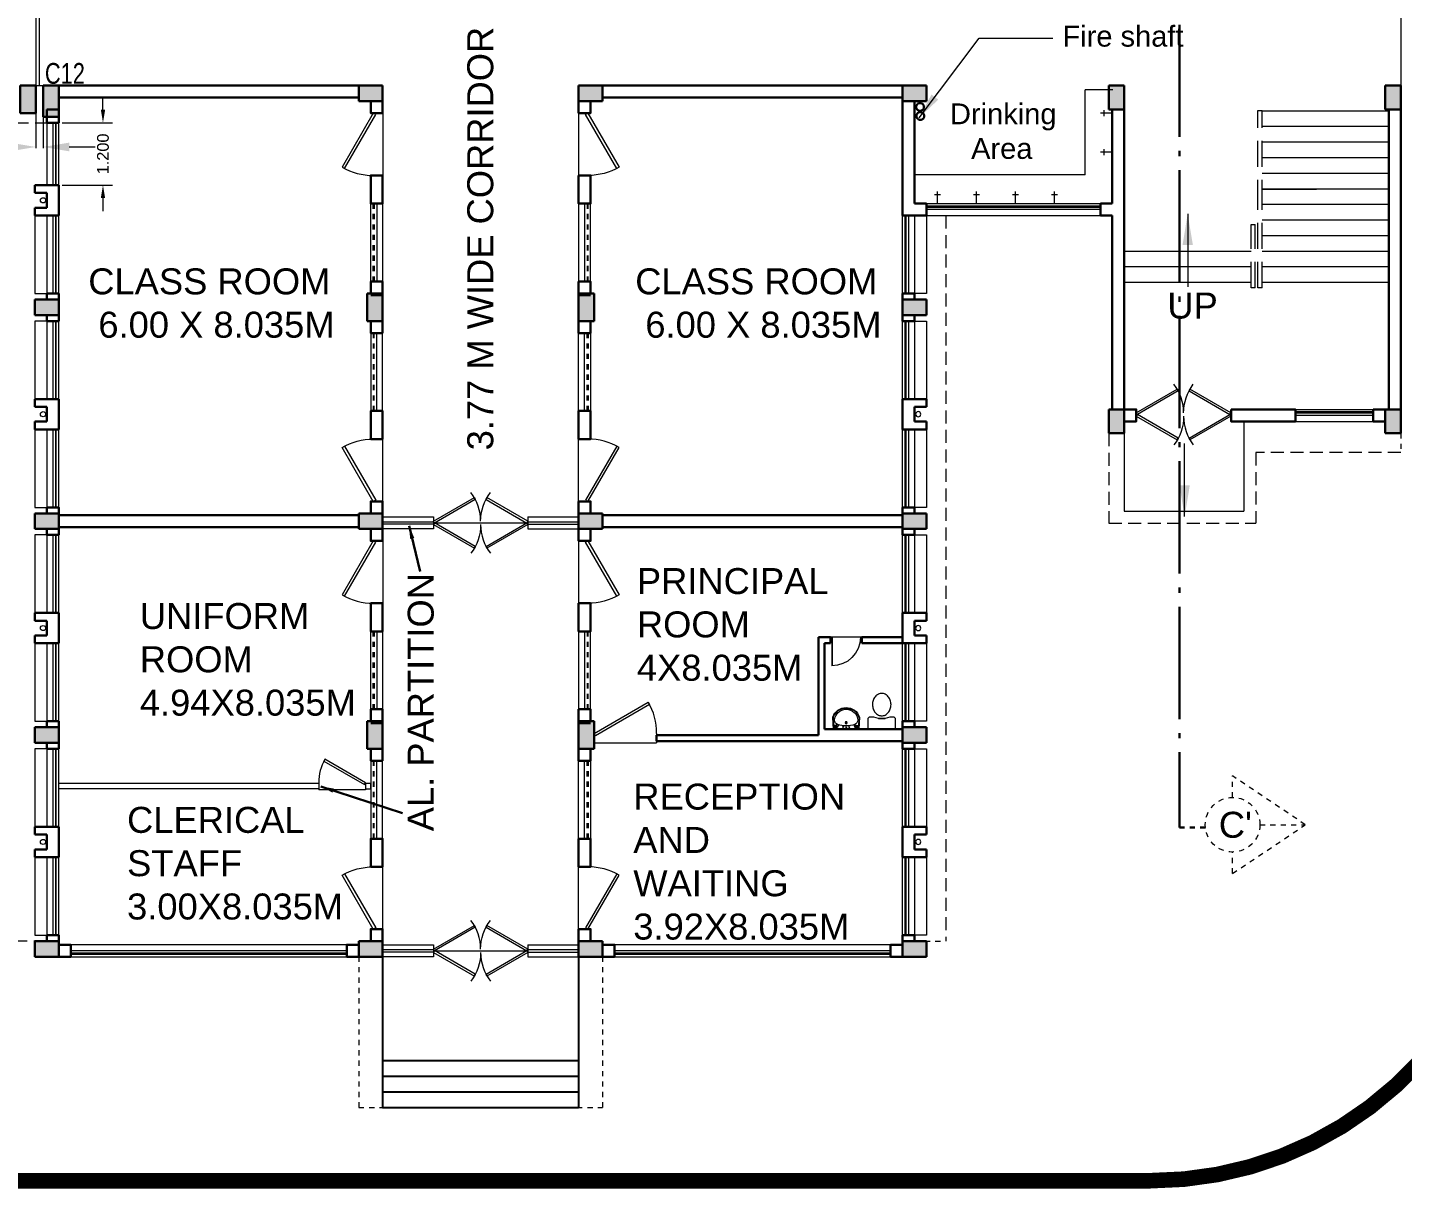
# Model space of a CAD drawing. Header units: millimetres. Extents: x 1898 to 3725, y 783 to 1532.
# Drawn here: x 2306.33 to 2332.78, y 1258.11 to 1280.44 of the extents above; entities that cross this region are included whole.
import ezdxf

# ---------------------------------------------------------------- set-up
doc = ezdxf.new("R2010")
doc.units = ezdxf.units.MM
for name, pattern in [('ACAD_ISO04W100', [30, 24, -3, 0, -3]), ('CENTER2', [1.125, 0.75, -0.125, 0.125, -0.125]), ('DASHED', [0.75, 0.5, -0.25]), ('DASHED2', [0.375, 0.25, -0.125]), ('HIDDEN', [0.375, 0.25, -0.125])]:
    doc.linetypes.add(name, pattern=pattern)
doc.layers.get('0').update_dxf_attribs({"lineweight": 20})
doc.layers.get('Defpoints').update_dxf_attribs({"lineweight": 15})
for name, color, linetype, lineweight in [('BL', 1, 'CENTER2', 30), ('CLL LEV.', 15, 'Continuous', 18), ('COL HATCH', 253, 'Continuous', 13), ('Column', 251, 'Continuous', 30), ('CUBICAL TOILET', 5, 'Continuous', 15), ('DIM', 6, 'Continuous', 18), ('Dimens', 251, 'Continuous', 18), ('Door', 54, 'Continuous', 18), ('elevation', 1, 'Continuous', 13), ('expension joint', 248, 'Continuous', 18), ('Fixture', 44, 'Continuous', 13), ('Furniture', 13, 'Continuous', 13), ('glass', 5, 'Continuous', 18), ('Hidden', 30, 'DASHED', 18), ('PROJ.', 30, 'DASHED2', 15), ('Railing', 23, 'Continuous', 13), ('Section', 72, 'DASHED2', 30), ('section line', 74, 'ACAD_ISO04W100', 30), ('STAIR', 4, 'Continuous', 25), ('STAIRS', 10, 'Continuous', 18), ('TEXT', 7, 'Continuous', 15), ('Ventilator', 4, 'DASHED', 18), ('Wall', 7, 'Continuous', 30), ('Window', 150, 'Continuous', 15), ('Window-Wall', 7, 'Continuous', 18)]:
    doc.layers.add(name, color=color, linetype=linetype, lineweight=lineweight)
doc.styles.add('DIM', font='arial.ttf', dxfattribs={"height": 0.5})
doc.styles.add('DIM SUMBI', font='arial.ttf')
doc.styles.add('L120', font='arial.ttf', dxfattribs={"height": 0.6})
doc.styles.get("Standard").update_dxf_attribs({"font": 'arial.ttf', "height": 0.2})
doc.styles.add('Tabrej', font='arial.ttf')
doc.styles.add('Tabrej.', font='arial.ttf', dxfattribs={"height": 2})
doc.dimstyles.new('Current Dim style', dxfattribs={"dimscale": 0.3, "dimtxt": 0.2, "dimasz": 2, "dimexe": 0.18, "dimexo": 1, "dimgap": 0.09, "dimtad": 0, "dimzin": 0, "dimdsep": 46, "dimtxsty": 'Standard', "dimcen": 0.09, "dimclrd": 256, "dimclre": 256, "dimclrt": 7, "dimadec": 0, "dimazin": 0, "dimtfac": 1, "dimtofl": 0, "dimtmove": 2, "dimatfit": 3, "dimfxl": 0, "dimtolj": 1, "dimtzin": 0, "dimlwd": -1, "dimlwe": -1, "dimarcsym": 0})
doc.dimstyles.new('DIM', dxfattribs={"dimtxt": 0.5, "dimasz": 0.5, "dimexe": 0.02, "dimexo": 0, "dimgap": 0.1, "dimtad": 0, "dimdec": 3, "dimzin": 0, "dimdsep": 46, "dimtxsty": 'DIM', "dimcen": 0, "dimclrd": 251, "dimclre": 256, "dimclrt": 7, "dimadec": 0, "dimazin": 0, "dimtfac": 1, "dimtdec": 3, "dimtofl": 0, "dimtmove": 0, "dimatfit": 3, "dimfxl": 0, "dimtolj": 1, "dimtzin": 0, "dimlwd": -1, "dimlwe": -1, "dimarcsym": 0})
doc.dimstyles.new('DIMEN', dxfattribs={"dimtxt": 0.3, "dimasz": 0.25, "dimexe": 0.18, "dimexo": 0.0625, "dimgap": 0.09, "dimtad": 0, "dimdec": 3, "dimzin": 0, "dimdsep": 46, "dimtxsty": 'Tabrej', "dimcen": 0, "dimclrd": 256, "dimclre": 256, "dimclrt": 7, "dimadec": 0, "dimazin": 0, "dimtfac": 1, "dimtdec": 3, "dimtofl": 0, "dimtmove": 0, "dimatfit": 1, "dimfxl": 0, "dimtolj": 1, "dimtzin": 0, "dimlwd": -1, "dimlwe": -1, "dimarcsym": 0})

# ---------------------------------------------------------------- blocks, each defined once
blk = doc.blocks.new('BDHVBFH')
at = {"layer": 'Section', "color": 7, "linetype": 'ByBlock', "lineweight": 20, "ltscale": 0.05}
for p, q in [((5432.399, -574.787), (5431.461, -576.186)), ((5432.399, -575.66), (5432.399, -574.787)), ((5433.338, -576.186), (5432.399, -574.787)), ((5431.873, -576.186), (5431.461, -576.186)), ((5433.338, -576.186), (5432.925, -576.186))]:
    blk.add_line(p, q, dxfattribs=at)
blk.add_circle((5432.399, -576.186), 0.526, dxfattribs=at)
blk = doc.blocks.new('A$C321216A2')
at = {"layer": 'Section', "ltscale": 0.05}
blk.add_line((1.36, -7.582), (1.86, -7.582), dxfattribs=at)
at = {"layer": 'section line', "ltscale": 0.09}
blk.add_line((1.36, 33.062), (1.36, -7.582), dxfattribs=at)
at = {"layer": 'Section', "rotation": 270}
blk.add_blockref('BDHVBFH', (578.569, 5424.868), dxfattribs=at)
at = {"layer": 'section line', "ltscale": 0.07, "insert": (2.118, -7.282), "char_height": 0.5, "attachment_point": 1}
blk.add_mtext_dynamic_manual_height_columns("C'", width=0.53707, gutter_width=12.5, heights=[0.266], dxfattribs=at)
blk = doc.blocks.new('WINDOW 1')
at = {"layer": 'CLL LEV.'}
for p, q in [((-0.23, 0), (-0.46, 0)), ((-0.46, 0), (-0.46, -1.5)), ((-0.46, -1.5), (-0.23, -1.5))]:
    blk.add_line(p, q, dxfattribs=at)
at = {"layer": 'Window'}
for p, q in [((-0.065, 0), (-0.065, -1.5)), ((-0.05, -1.5), (-0.05, 0))]:
    blk.add_line(p, q, dxfattribs=at)
at = {"layer": 'Window-Wall'}
for p, q in [((0, 0), (-0.23, 0)), ((-0.23, 0), (-0.23, -1.5)), ((-0.115, 0), (-0.115, -1.5)), ((0, -1.5), (0, 0)), ((-0.23, -1.5), (0, -1.5))]:
    blk.add_line(p, q, dxfattribs=at)
blk = doc.blocks.new('VENTILATOR')
at = {"layer": 'Ventilator', "ltscale": 0.02}
for p, q in [((-0.18, -1.5), (-0.18, 0)), ((-0.165, 0), (-0.165, -1.5))]:
    blk.add_line(p, q, dxfattribs=at)
at = {"layer": 'Window-Wall'}
for p, q in [((-0.23, 0), (0, 0)), ((-0.23, -1.5), (-0.23, 0)), ((-0.115, 0), (-0.115, -1.5)), ((0, 0), (0, -1.5)), ((-0.23, -1.5), (0, -1.5))]:
    blk.add_line(p, q, dxfattribs=at)
blk = doc.blocks.new('C3')
at = {"layer": 'COL HATCH'}
h = blk.add_hatch(color=256, dxfattribs=at)
h.dxf.hatch_style = 1
h.paths.add_polyline_path([(0.3, 0), (0, 0), (0, -0.53), (0.3, -0.53)])
at = {"layer": 'Column'}
for p, q in [((0, 0), (0, -0.53)), ((0.3, 0), (0, 0)), ((0.3, -0.53), (0.3, 0)), ((0, -0.53), (0.3, -0.53))]:
    blk.add_line(p, q, dxfattribs=at)
blk = doc.blocks.new('SHAFT')
at = {"layer": 'Fixture'}
blk.add_circle((0.327, -0.302), 0.05, dxfattribs=at)
at = {"layer": 'Wall'}
for p, q in [((0.035, 0), (0.62, 0)), ((0.035, 0), (0.035, -0.46)), ((0.185, -0.46), (0.185, -0.23)), ((0.185, -0.23), (0.47, -0.23)), ((0.47, -0.46), (0.47, -0.23)), ((0.62, 0), (0.62, -0.46)), ((0.035, -0.46), (0.185, -0.46)), ((0.62, -0.46), (0.47, -0.46))]:
    blk.add_line(p, q, dxfattribs=at)
blk = doc.blocks.new('*U18')
for p, q in [((0, 0), (0, 6)), ((40, 0), (40, 6))]:
    blk.add_line(p, q)
blk.add_lwpolyline([(0, 0), (34.64, -20), (35.52, -18.48), (0.88, 1.52)], close=True)
blk.add_arc((0, 0), 40, 330, 360)
blk = doc.blocks.new('Door')
at = {"layer": 'Door'}
blk.add_line((0, 0.18), (1.199, 0.18), dxfattribs=at)
at = {"layer": 'Door', "xscale": 0.0299845412869386, "yscale": 0.0299845412869386, "zscale": 0.0299845412869386}
blk.add_blockref('*U18', (0, 0), dxfattribs=at)
blk = doc.blocks.new('A$C65A3360F')
at = {"layer": 'Fixture', "linetype": 'CENTER2'}
for p, q in [((0, 0), (-0.23, 0)), ((0, 0), (-0.23, 0)), ((-0.166, 0.057), (-0.166, 0)), ((-0.166, 0.057), (-0.166, 0)), ((-0.166, 0), (-0.166, -0.057)), ((-0.166, 0), (-0.166, -0.057))]:
    blk.add_line(p, q, dxfattribs=at)
blk = doc.blocks.new('Door - Left Hung 36 in.')
blk.add_lwpolyline([(0.8, -1.3), (0, 0), (31.2, 18), (31.9, 16.7)], close=True)
blk.add_arc((0, 0), 36, 0, 37.3101)
blk = doc.blocks.new('CU')
at = {"layer": 'COL HATCH', "linetype": 'CENTER2'}
h = blk.add_hatch(color=256, dxfattribs=at)
h.dxf.hatch_style = 1
h.paths.add_polyline_path([(0, 0.035), (0, -0.265), (0.46, -0.265), (0.46, 0.035)])
at = {"layer": 'Column', "linetype": 'CENTER2'}
blk.add_lwpolyline([(0, 0.035), (0, -0.265), (0.46, -0.265), (0.46, 0.035), (0, 0.035)], dxfattribs=at)
blk = doc.blocks.new('*D638')
at = {"layer": 'Defpoints', "color": 0, "lineweight": 15, "transparency": 16777216}
for p in [(2306.491, 1278.92), (2306.634, 1278.727), (2306.634, 1278.146)]:
    blk.add_point(p, dxfattribs=at)
at = {"layer": 'DIM', "transparency": 16777216}
for p, q in [((2306.491, 1278.92), (2306.491, 1278.126)), ((2306.634, 1278.727), (2306.634, 1278.126))]:
    blk.add_line(p, q, dxfattribs=at)
at = {"layer": 'DIM', "color": 1, "transparency": 16777216}
for p, q in [((2305.991, 1278.146), (2305.491, 1278.146)), ((2307.134, 1278.146), (2307.634, 1278.146))]:
    blk.add_line(p, q, dxfattribs=at)
at = {"layer": 'DIM', "color": 1, "lineweight": 15, "transparency": 16777216}
for points in [[(2305.991, 1278.23), (2305.991, 1278.063), (2306.491, 1278.146)], [(2307.134, 1278.23), (2307.134, 1278.063), (2306.634, 1278.146)]]:
    blk.add_solid(points, dxfattribs=at)
at = {"layer": 'DIM', "color": 7, "transparency": 16777216, "insert": (2303.54, 1278.146), "char_height": 0.5, "attachment_point": 5, "style": 'DIM'}
blk.add_mtext('\\A1;0.143 [6"]M \\Pwide Exp.Jt.', dxfattribs=at)
blk = doc.blocks.new('*D639')
at = {"layer": 'Defpoints', "color": 0, "lineweight": 15, "transparency": 16777216}
for p in [(2306.934, 1278.612), (2307.784, 1278.612), (2306.934, 1277.412)]:
    blk.add_point(p, dxfattribs=at)
at = {"layer": 'DIM', "transparency": 16777216}
for p, q in [((2307.784, 1278.862), (2307.784, 1279.112)), ((2306.996, 1278.612), (2307.964, 1278.612)), ((2306.996, 1277.412), (2307.964, 1277.412)), ((2307.784, 1277.162), (2307.784, 1276.912))]:
    blk.add_line(p, q, dxfattribs=at)
at = {"layer": 'DIM', "lineweight": 15, "transparency": 16777216}
for points in [[(2307.743, 1278.862), (2307.826, 1278.862), (2307.784, 1278.612)], [(2307.743, 1277.162), (2307.826, 1277.162), (2307.784, 1277.412)]]:
    blk.add_solid(points, dxfattribs=at)
at = {"layer": 'DIM', "color": 7, "transparency": 16777216, "insert": (2307.784, 1278.012), "char_height": 0.3, "attachment_point": 5, "rotation": 90, "style": 'Tabrej'}
blk.add_mtext('\\A1;{\\H0.75x;1.200}', dxfattribs=at)
blk = doc.blocks.new('C2')
at = {"layer": 'COL HATCH'}
h = blk.add_hatch(color=256, dxfattribs=at)
h.dxf.hatch_style = 1
h.paths.add_polyline_path([(0.3, 0), (0, 0), (0, -0.6), (0.3, -0.6)])
at = {"layer": 'Column'}
for p, q in [((0, 0), (0, -0.6)), ((0.3, 0), (0, 0)), ((0.3, -0.6), (0.3, 0)), ((0, -0.6), (0.3, -0.6))]:
    blk.add_line(p, q, dxfattribs=at)
blk = doc.blocks.new('*U52')
for p, q in [((0, 0), (0, -6)), ((40, 0), (40, -6))]:
    blk.add_line(p, q)
blk.add_lwpolyline([(0, 0), (34.64, 20), (35.52, 18.48), (0.87, -1.52)], close=True)
blk.add_arc((0, 0), 40, 0, 30)
blk = doc.blocks.new('DOOR1')
at = {"layer": 'Door'}
blk.add_line((0, 0), (1.2, 0), dxfattribs=at)
at = {"layer": 'Door', "xscale": 0.0300000000000013, "yscale": 0.0300000000000013, "zscale": 0.0300000000000013}
blk.add_blockref('*U52', (0, 0.18), dxfattribs=at)
blk = doc.blocks.new('RH 1200')
for p, q in [((21, 0), (21, 43.3)), ((21.7, 0), (21.7, 43.3)), ((-21.7, 0), (21.7, 0)), ((21.7, 0), (21, 0))]:
    blk.add_line(p, q)
at = {"extrusion": (0, 0, -1)}
blk.add_ellipse((21.7, 0), major_axis=(-30.6, 30.6), ratio=1, start_param=5.497787, end_param=7.068583, dxfattribs=at)
blk = doc.blocks.new('GHH')
at = {"layer": 'Door', "ltscale": 20}
blk.add_line((3289.697, -299.103), (3289.697, -299.853), dxfattribs=at)
at = {"layer": 'Door', "ltscale": 20, "xscale": 0.015874999996413, "yscale": 0.015874999996413, "zscale": 0.015874999996413, "rotation": 270}
blk.add_blockref('RH 1200', (3289.697, -299.479), dxfattribs=at)
blk = doc.blocks.new('ENGLISH SHEET')
at = {"layer": 'Fixture'}
for p, q in [((4663.798, 251.204), (4663.773, 251.179)), ((4663.773, 251.179), (4663.773, 250.696)), ((4663.976, 251.204), (4663.798, 251.204)), ((4664.002, 251.179), (4663.976, 251.204)), ((4663.976, 251.001), (4664.002, 251.09)), ((4663.976, 250.874), (4663.976, 251.001)), ((4663.976, 251.001), (4663.976, 250.874)), ((4664.002, 251.09), (4664.002, 251.179)), ((4664.002, 250.785), (4663.976, 250.874)), ((4664.002, 250.696), (4664.002, 250.785)), ((4663.773, 250.696), (4663.798, 250.67)), ((4663.798, 250.67), (4663.976, 250.67)), ((4663.976, 250.67), (4664.002, 250.696))]:
    blk.add_line(p, q, dxfattribs=at)
blk.add_lwpolyline([(4664.459, 250.937, 0.117036), (4664.443, 251.003, 0.104338), (4664.396, 251.063, 0.09029), (4664.321, 251.105, 0.09898), (4664.243, 251.115, 0.08237), (4664.159, 251.101, 0.09029), (4664.09, 251.063, 0.104338), (4664.043, 251.003, 0.117036), (4664.027, 250.937, 0.117036), (4664.043, 250.871, 0.104338), (4664.09, 250.811, 0.09029), (4664.159, 250.773, 0.08237), (4664.243, 250.759, 0.08237), (4664.327, 250.773, 0.09029), (4664.396, 250.811, 0.104338), (4664.443, 250.871, 0.117036)], format="xyb", close=True, dxfattribs=at)
blk = doc.blocks.new('RSA BASIN 9')
for points in [[(-0.1, -16.2, 0.340881), (10, -9, 0.074195), (10.1, -8.9), (9.5, 0), (-9.5, 0), (-10, -8.8, 0.082611), (-10, -9.2, 0.330812), (-0.1, -16.2)], [(0, -15, 0.391482), (8.9, -6.7, 0.252869), (6.5, -3.5, 0.087242), (0, -2.5, 0.079484), (-6.5, -3.5, 0.2542), (-8.8, -6.7, 0.39026), (0, -15)], [(-8.6, -2, -0.907437), (-8.4, -1.8), (-7.5, -2.6, -0.907437), (-7.6, -2.7)], [(-8.2, -1.6, -0.907437), (-8.1, -1.5), (-7.1, -2.3, -0.907437), (-7.3, -2.4)], [(-7.8, -1.3, -0.907437), (-7.7, -1.2), (-6.8, -1.9, -0.907437), (-6.9, -2.1)], [(7.8, -1.3, 0.907437), (7.7, -1.2), (6.8, -1.9, 0.907437), (6.9, -2.1)], [(8.2, -1.6, 0.907437), (8.1, -1.5), (7.1, -2.3, 0.907437), (7.3, -2.4)], [(8.6, -2, 0.907437), (8.4, -1.8), (7.5, -2.6, 0.907437), (7.6, -2.7)]]:
    blk.add_lwpolyline(points, format="xyb", close=True)
for points in [[(-5.9, -3.3), (-6.2, -3, -0.183787), (-6.2, -2.7, 0.126662), (-6.2, -2.4), (-6.6, -1.4, 0.35453), (-7.1, -1), (-8.7, -1, 0.414214), (-9.1, -1.4), (-9.6, -9.1, 0.329849), (-0.1, -15.8, 0.338736), (9.6, -8.9, 0.075632), (9.7, -8.8), (9.1, -1.4, 0.414214), (8.7, -1), (7.1, -1, 0.35453), (6.6, -1.4), (6.2, -2.4, 0.126662), (6.2, -2.7, -0.183787), (6.2, -3), (5.9, -3.3)], [(-6.2, -3.4), (-6.2, -3.3, 0.220542), (-6.5, -3.1), (-8.7, -2.8, -0.361119), (-9.2, -2.3)], [(6.2, -3.4), (6.2, -3.3, -0.220542), (6.5, -3.1), (8.7, -2.8, 0.358803), (9.2, -2.3, 0.358803)]]:
    blk.add_lwpolyline(points, format="xyb")
for centre, radius in [((-2.3, -1.6), 0.399), ((0, -4.8), 0.771), ((0, -4.8), 0.602), ((0, -1.2), 0.399), ((2.3, -1.5), 0.399)]:
    blk.add_circle(centre, radius)
blk = doc.blocks.new('A$C17234073')
at = {"layer": 'Door'}
blk.add_line((0.975, -0.035), (2.795, -0.035), dxfattribs=at)
at = {"layer": 'Window', "linetype": 'ByBlock', "ltscale": 0.05}
for p, q in [((0, -0.01), (0.975, -0.01)), ((0.975, -0.06), (0, -0.06)), ((2.795, -0.01), (3.77, -0.01)), ((2.795, -0.06), (3.77, -0.06))]:
    blk.add_line(p, q, dxfattribs=at)
at = {"layer": 'Window-Wall', "linetype": 'ByBlock', "ltscale": 0.05}
for p, q in [((0, 0.08), (0.975, 0.08)), ((0.975, 0.08), (0.975, -0.15)), ((2.795, 0.08), (2.795, -0.15)), ((2.795, 0.08), (3.77, 0.08)), ((0.975, -0.15), (0, -0.15)), ((2.795, -0.15), (3.77, -0.15))]:
    blk.add_line(p, q, dxfattribs=at)
at = {"layer": 'Door', "extrusion": (0, 0, -1), "xscale": -0.0252777777711346, "yscale": 0.0252777777711346, "zscale": -0.0252777777711346}
blk.add_blockref('Door - Left Hung 36 in.', (-0.975, -0.003), dxfattribs=at)
at = {"layer": 'Door', "xscale": -0.0252777777711346, "yscale": 0.0252777777711346, "zscale": 0.0252777777711346}
blk.add_blockref('Door - Left Hung 36 in.', (2.795, -0.003), dxfattribs=at)
at = {"layer": 'Door', "xscale": -0.0252777777711346, "yscale": 0.0252777777711346, "zscale": 0.0252777777711346, "rotation": 180}
blk.add_blockref('Door - Left Hung 36 in.', (0.975, -0.067), dxfattribs=at)
at = {"layer": 'Door', "extrusion": (0, 0, -1), "xscale": -0.0252777777711346, "yscale": 0.0252777777711346, "zscale": -0.0252777777711346, "rotation": 180}
blk.add_blockref('Door - Left Hung 36 in.', (-2.795, -0.067), dxfattribs=at)

msp = doc.modelspace()

# ---------------------------------------------------------------- linework, layer by layer
at = {"layer": 'BL'}
for centre in [(2323.501, 1278.9167), (2323.5063, 1278.7427)]:
    msp.add_circle(centre, 0.075, dxfattribs=at)
at = {"layer": 'CUBICAL TOILET'}
for p, q in [((2311.9335, 1265.8968), (2306.9335, 1265.8968)), ((2311.9335, 1265.7968), (2306.9335, 1265.7968)), ((2311.9335, 1265.8968), (2311.9335, 1265.7968))]:
    msp.add_line(p, q, dxfattribs=at)
msp.add_lwpolyline([(2312.9335, 1265.8968), (2312.8335, 1265.8968), (2312.8335, 1265.7968), (2312.9335, 1265.7968)], close=True, dxfattribs=at)
at = {"layer": 'Dimens', "color": 1, "linetype": 'DASHED', "lineweight": 15, "ltscale": 10, "const_width": 0.3}
msp.add_lwpolyline([(2296.7178, 1311.0278), (2327.9311, 1311.0278, -0.4142136), (2334.9311, 1304.0278), (2334.9311, 1265.2566, -0.4142136), (2327.9311, 1258.2566), (2296.7178, 1258.2566, -0.4142136), (2289.7178, 1265.2566), (2289.7178, 1304.0278, -0.4142136)], format="xyb", close=True, dxfattribs=at)
at = {"layer": 'expension joint'}
for p, q in [((2306.491, 1282.6768), (2306.491, 1279.3268)), ((2306.5535, 1282.6768), (2306.5535, 1279.3268)), ((2332.7485, 1282.6768), (2332.7485, 1279.3268)), ((2306.491, 1279.3268), (2306.6335, 1279.3268))]:
    msp.add_line(p, q, dxfattribs=at)
at = {"layer": 'Fixture'}
for p, q in [((2327.2085, 1279.2444), (2326.6785, 1279.2444)), ((2326.6785, 1277.6094), (2326.6785, 1279.244)), ((2326.6785, 1277.6094), (2323.3935, 1277.6094))]:
    msp.add_line(p, q, dxfattribs=at)
at = {"layer": 'glass', "lineweight": 5}
for p, q in [((2323.6235, 1277.0168), (2326.9685, 1277.0168)), ((2326.9685, 1276.9818), (2323.6235, 1276.9818)), ((2330.7185, 1273.0569), (2332.2185, 1273.0569)), ((2332.2185, 1273.0219), (2330.7185, 1273.0219))]:
    msp.add_line(p, q, dxfattribs=at)
at = {"layer": 'Hidden', "ltscale": 0.02}
for p, q in [((2312.7035, 1262.5668), (2312.7035, 1259.667)), ((2317.3935, 1262.5668), (2317.3935, 1259.667)), ((2312.7035, 1259.667), (2317.3935, 1259.667))]:
    msp.add_line(p, q, dxfattribs=at)
at = {"layer": 'PROJ.'}
for p, q in [((2306.1035, 1278.6118), (2306.7035, 1278.6118)), ((2323.3935, 1276.8268), (2323.9935, 1276.8268)), ((2323.9935, 1276.8268), (2323.9935, 1262.8668)), ((2327.1285, 1272.6369), (2327.1285, 1270.9069)), ((2329.9605, 1272.2669), (2329.9605, 1270.9069)), ((2332.7485, 1272.2669), (2329.9605, 1272.2669)), ((2327.1285, 1270.9069), (2329.9605, 1270.9069)), ((2306.7035, 1262.8668), (2306.1035, 1262.8668))]:
    msp.add_line(p, q, dxfattribs=at)
at = {"layer": 'PROJ.', "ltscale": 0.02}
msp.add_line((2332.7485, 1272.6369), (2332.7485, 1272.2669), dxfattribs=at)
at = {"layer": 'PROJ.', "ltscale": 0.05}
msp.add_line((2323.3935, 1262.8668), (2323.9935, 1262.8668), dxfattribs=at)
at = {"layer": 'Railing', "linetype": 'DASHED'}
for p, q in [((2329.9985, 1277.0119), (2329.9985, 1278.8448)), ((2330.0785, 1277.0119), (2330.0785, 1278.8448)), ((2329.9985, 1275.4369), (2329.9985, 1277.0119)), ((2330.0785, 1275.4369), (2330.0785, 1277.0119)), ((2329.8685, 1275.4369), (2329.8685, 1276.6514)), ((2329.9485, 1275.4369), (2329.9485, 1276.6514)), ((2329.9485, 1275.4369), (2329.8685, 1275.4369)), ((2330.0785, 1275.4369), (2329.9985, 1275.4369))]:
    msp.add_line(p, q, dxfattribs=at)
at = {"layer": 'Railing', "linetype": 'HIDDEN', "ltscale": 0.01}
for p, q in [((2329.9985, 1278.8448), (2330.0785, 1278.8448)), ((2329.8685, 1276.6514), (2329.9485, 1276.6514))]:
    msp.add_line(p, q, dxfattribs=at)
at = {"layer": 'STAIR', "ltscale": 0.05}
for p, q in [((2313.1635, 1262.5668), (2313.1635, 1259.667)), ((2316.9335, 1262.5668), (2316.9335, 1259.667)), ((2313.1635, 1260.567), (2316.9335, 1260.567)), ((2313.1635, 1260.267), (2316.9335, 1260.267)), ((2313.1635, 1259.967), (2316.9335, 1259.967)), ((2313.1635, 1259.667), (2316.9335, 1259.667))]:
    msp.add_line(p, q, dxfattribs=at)
at = {"layer": 'STAIRS'}
for p, q in [((2332.5185, 1278.8369), (2330.0785, 1278.8369)), ((2332.5185, 1278.5369), (2330.0785, 1278.5369)), ((2332.5185, 1278.2369), (2330.0785, 1278.2369)), ((2332.5185, 1277.9369), (2330.0785, 1277.9369)), ((2332.5185, 1277.6369), (2330.0785, 1277.6369)), ((2332.5185, 1277.3369), (2330.0785, 1277.3369)), ((2330.0785, 1277.3369), (2331.1286, 1277.3369)), ((2332.5185, 1277.0369), (2330.0785, 1277.0369)), ((2332.5185, 1276.7369), (2330.0785, 1276.7369)), ((2332.5185, 1276.4369), (2330.0785, 1276.4369)), ((2329.8685, 1276.1369), (2327.4285, 1276.1369)), ((2332.5185, 1276.1369), (2330.0785, 1276.1369)), ((2329.8685, 1275.8369), (2327.4285, 1275.8369)), ((2332.5185, 1275.8369), (2330.0785, 1275.8369)), ((2329.8685, 1275.5369), (2327.4285, 1275.5369)), ((2332.5185, 1275.5369), (2330.0785, 1275.5369)), ((2327.4285, 1272.8669), (2327.4285, 1271.1369)), ((2329.7305, 1272.8669), (2329.7305, 1271.1369)), ((2327.4285, 1271.1369), (2329.7305, 1271.1369))]:
    msp.add_line(p, q, dxfattribs=at)
at = {"layer": 'Wall'}
for p, q in [((2312.7035, 1279.3268), (2306.9335, 1279.3268)), ((2317.3935, 1279.3268), (2323.1635, 1279.3268)), ((2312.7035, 1279.0968), (2306.9335, 1279.0968)), ((2317.3935, 1279.0968), (2323.1635, 1279.0968)), ((2323.3935, 1279.0268), (2323.1635, 1279.0268)), ((2323.1635, 1279.0268), (2323.1635, 1276.8268)), ((2327.1985, 1278.8668), (2327.1985, 1277.0568)), ((2327.4285, 1278.8668), (2327.4285, 1273.0969)), ((2332.5185, 1278.8668), (2332.5185, 1273.0969)), ((2332.7485, 1278.8668), (2332.7485, 1273.0969)), ((2323.6235, 1277.0568), (2323.3935, 1277.0568)), ((2323.6235, 1277.0568), (2323.6235, 1276.8268)), ((2326.9685, 1277.0568), (2327.1985, 1277.0568)), ((2326.9685, 1276.8268), (2326.9685, 1277.0568)), ((2323.6235, 1276.8268), (2323.1635, 1276.8268)), ((2326.9685, 1276.8268), (2327.1985, 1276.8268)), ((2327.1985, 1276.8268), (2327.1985, 1273.0969)), ((2313.1635, 1275.2918), (2312.9335, 1275.2918)), ((2316.9335, 1275.2918), (2317.1635, 1275.2918)), ((2306.9335, 1271.0618), (2312.7035, 1271.0618)), ((2306.9335, 1270.8318), (2312.7035, 1270.8318)), ((2323.1635, 1271.0618), (2317.3935, 1271.0618)), ((2323.1635, 1270.8318), (2317.3935, 1270.8318)), ((2313.1635, 1267.0618), (2312.9335, 1267.0618)), ((2316.9335, 1267.0618), (2317.1635, 1267.0618)), ((2321.6635, 1266.9468), (2323.1635, 1266.9468)), ((2318.4335, 1266.8318), (2321.5485, 1266.8318)), ((2318.4335, 1266.7168), (2318.4335, 1266.8318)), ((2318.4335, 1266.7168), (2323.1635, 1266.7168))]:
    msp.add_line(p, q, dxfattribs=at)
at = {"layer": 'Wall', "color": 7}
for p, q in [((2321.5485, 1266.8318), (2321.5485, 1268.7118)), ((2321.7785, 1268.7118), (2321.5485, 1268.7118)), ((2321.7785, 1268.5968), (2321.7785, 1268.7118)), ((2323.1635, 1268.7118), (2322.3785, 1268.7118)), ((2322.3785, 1268.5968), (2322.3785, 1268.7118)), ((2321.6635, 1266.9468), (2321.6635, 1268.5968)), ((2321.7785, 1268.5968), (2321.6635, 1268.5968)), ((2323.1635, 1268.5968), (2322.3785, 1268.5968))]:
    msp.add_line(p, q, dxfattribs=at)
at = {"layer": 'Wall'}
for points in [[(2313.1635, 1279.0268), (2312.9335, 1279.0268), (2312.9335, 1278.7968), (2313.1635, 1278.7968), (2313.1635, 1279.0268)], [(2316.9335, 1279.0268), (2317.1635, 1279.0268), (2317.1635, 1278.7968), (2316.9335, 1278.7968), (2316.9335, 1279.0268)], [(2323.3935, 1277.0568), (2323.3935, 1279.0268)], [(2306.7035, 1278.8668), (2306.9335, 1278.8668), (2306.9335, 1278.6118), (2306.7035, 1278.6118), (2306.7035, 1278.8668)], [(2306.7035, 1275.3268), (2306.9335, 1275.3268), (2306.9335, 1275.2118), (2306.7035, 1275.2118), (2306.7035, 1275.3268)], [(2313.1635, 1275.5568), (2312.9335, 1275.5568), (2312.9335, 1275.3268), (2313.1635, 1275.3268), (2313.1635, 1275.5568)], [(2316.9335, 1275.5568), (2317.1635, 1275.5568), (2317.1635, 1275.3268), (2316.9335, 1275.3268), (2316.9335, 1275.5568)], [(2323.3935, 1275.3268), (2323.1635, 1275.3268), (2323.1635, 1275.2118), (2323.3935, 1275.2118), (2323.3935, 1275.3268)], [(2306.7035, 1274.9118), (2306.9335, 1274.9118), (2306.9335, 1274.7968), (2306.7035, 1274.7968), (2306.7035, 1274.9118)], [(2313.1635, 1274.5668), (2312.9335, 1274.5668), (2312.9335, 1274.7968), (2313.1635, 1274.7968), (2313.1635, 1274.5668)], [(2316.9335, 1274.5668), (2317.1635, 1274.5668), (2317.1635, 1274.7968), (2316.9335, 1274.7968), (2316.9335, 1274.5668)], [(2323.3935, 1274.9118), (2323.1635, 1274.9118), (2323.1635, 1274.7968), (2323.3935, 1274.7968), (2323.3935, 1274.9118)], [(2327.4285, 1273.0969), (2327.6585, 1273.0969), (2327.6585, 1272.8669), (2327.4285, 1272.8669), (2327.4285, 1273.0969)], [(2332.2185, 1273.0969), (2332.4485, 1273.0969), (2332.4485, 1272.8669), (2332.2185, 1272.8669), (2332.2185, 1273.0969)], [(2306.7035, 1271.2118), (2306.9335, 1271.2118), (2306.9335, 1271.0968), (2306.7035, 1271.0968), (2306.7035, 1271.2118)], [(2306.7035, 1271.2118), (2306.9335, 1271.2118), (2306.9335, 1271.0968), (2306.7035, 1271.0968), (2306.7035, 1271.2118)], [(2313.1635, 1271.0968), (2312.9335, 1271.0968), (2312.9335, 1271.3268), (2313.1635, 1271.3268), (2313.1635, 1271.0968)], [(2316.9335, 1271.0968), (2317.1635, 1271.0968), (2317.1635, 1271.3268), (2316.9335, 1271.3268), (2316.9335, 1271.0968)], [(2323.3935, 1271.2118), (2323.1635, 1271.2118), (2323.1635, 1271.0968), (2323.3935, 1271.0968), (2323.3935, 1271.2118)], [(2323.3935, 1271.2118), (2323.1635, 1271.2118), (2323.1635, 1271.0968), (2323.3935, 1271.0968), (2323.3935, 1271.2118)], [(2306.7035, 1270.7968), (2306.9335, 1270.7968), (2306.9335, 1270.6818), (2306.7035, 1270.6818), (2306.7035, 1270.7968)], [(2313.1635, 1270.7968), (2312.9335, 1270.7968), (2312.9335, 1270.5668), (2313.1635, 1270.5668), (2313.1635, 1270.7968)], [(2316.9335, 1270.7968), (2317.1635, 1270.7968), (2317.1635, 1270.5668), (2316.9335, 1270.5668), (2316.9335, 1270.7968)], [(2323.3935, 1270.7968), (2323.1635, 1270.7968), (2323.1635, 1270.6818), (2323.3935, 1270.6818), (2323.3935, 1270.7968)], [(2313.1635, 1267.3268), (2312.9335, 1267.3268), (2312.9335, 1267.0968), (2313.1635, 1267.0968), (2313.1635, 1267.3268)], [(2316.9335, 1267.3268), (2317.1635, 1267.3268), (2317.1635, 1267.0968), (2316.9335, 1267.0968), (2316.9335, 1267.3268)], [(2306.7035, 1267.0968), (2306.9335, 1267.0968), (2306.9335, 1266.9818), (2306.7035, 1266.9818), (2306.7035, 1267.0968)], [(2323.3935, 1267.0968), (2323.1635, 1267.0968), (2323.1635, 1266.9818), (2323.3935, 1266.9818), (2323.3935, 1267.0968)], [(2306.7035, 1266.6818), (2306.9335, 1266.6818), (2306.9335, 1266.5668), (2306.7035, 1266.5668), (2306.7035, 1266.6818)], [(2323.3935, 1266.6818), (2323.1635, 1266.6818), (2323.1635, 1266.5668), (2323.3935, 1266.5668), (2323.3935, 1266.6818)], [(2313.1635, 1266.3368), (2312.9335, 1266.3368), (2312.9335, 1266.5668), (2313.1635, 1266.5668), (2313.1635, 1266.3368)], [(2316.9335, 1266.3368), (2317.1635, 1266.3368), (2317.1635, 1266.5668), (2316.9335, 1266.5668), (2316.9335, 1266.3368)], [(2306.7035, 1262.9818), (2306.9335, 1262.9818), (2306.9335, 1262.8668), (2306.7035, 1262.8668), (2306.7035, 1262.9818)], [(2306.7035, 1262.9818), (2306.9335, 1262.9818), (2306.9335, 1262.8668), (2306.7035, 1262.8668), (2306.7035, 1262.9818)], [(2313.1635, 1262.8668), (2312.9335, 1262.8668), (2312.9335, 1263.0968), (2313.1635, 1263.0968), (2313.1635, 1262.8668)], [(2316.9335, 1262.8668), (2317.1635, 1262.8668), (2317.1635, 1263.0968), (2316.9335, 1263.0968), (2316.9335, 1262.8668)], [(2323.3935, 1262.9818), (2323.1635, 1262.9818), (2323.1635, 1262.8668), (2323.3935, 1262.8668), (2323.3935, 1262.9818)], [(2323.3935, 1262.9818), (2323.1635, 1262.9818), (2323.1635, 1262.8668), (2323.3935, 1262.8668), (2323.3935, 1262.9818)], [(2306.9335, 1262.5668), (2307.1635, 1262.5668), (2307.1635, 1262.7968), (2306.9335, 1262.7968), (2306.9335, 1262.5668)], [(2312.4735, 1262.5668), (2312.7035, 1262.5668), (2312.7035, 1262.7968), (2312.4735, 1262.7968), (2312.4735, 1262.5668)], [(2317.3935, 1262.5668), (2317.6235, 1262.5668), (2317.6235, 1262.7968), (2317.3935, 1262.7968), (2317.3935, 1262.5668)], [(2322.9335, 1262.5668), (2323.1635, 1262.5668), (2323.1635, 1262.7968), (2322.9335, 1262.7968), (2322.9335, 1262.5668)]]:
    msp.add_lwpolyline(points, dxfattribs=at)
for points in [[(2313.1637, 1277.5975), (2312.9335, 1277.5975), (2312.9335, 1277.0568), (2313.1637, 1277.0568)], [(2316.9333, 1277.5975), (2317.1635, 1277.5975), (2317.1635, 1277.0568), (2316.9333, 1277.0568)], [(2313.1637, 1272.5262), (2312.9335, 1272.5262), (2312.9335, 1273.0668), (2313.1637, 1273.0668)], [(2316.9333, 1272.5262), (2317.1635, 1272.5262), (2317.1635, 1273.0668), (2316.9333, 1273.0668)], [(2329.4829, 1273.0969), (2330.7185, 1273.0969), (2330.7185, 1272.8669), (2329.4829, 1272.8669)], [(2313.1637, 1269.3675), (2312.9335, 1269.3675), (2312.9335, 1268.8268), (2313.1637, 1268.8268)], [(2316.9333, 1269.3675), (2317.1635, 1269.3675), (2317.1635, 1268.8268), (2316.9333, 1268.8268)], [(2313.1637, 1264.2962), (2312.9335, 1264.2962), (2312.9335, 1264.8368), (2313.1637, 1264.8368)], [(2316.9333, 1264.2962), (2317.1635, 1264.2962), (2317.1635, 1264.8368), (2316.9333, 1264.8368)]]:
    msp.add_lwpolyline(points, close=True, dxfattribs=at)
at = {"layer": 'Window'}
for p, q in [((2306.8685, 1278.6118), (2306.8685, 1277.4118)), ((2306.8835, 1277.4118), (2306.8835, 1278.6118)), ((2312.4735, 1262.6318), (2307.1635, 1262.6318)), ((2307.1635, 1262.6168), (2312.4735, 1262.6168)), ((2322.9335, 1262.6318), (2317.6235, 1262.6318)), ((2317.6235, 1262.6168), (2322.9335, 1262.6168))]:
    msp.add_line(p, q, dxfattribs=at)
at = {"layer": 'Window-Wall'}
for p, q in [((2306.9335, 1278.6118), (2306.7035, 1278.6118)), ((2306.7035, 1278.6118), (2306.7035, 1277.4118)), ((2306.8185, 1278.6118), (2306.8185, 1277.4118)), ((2306.9335, 1277.4118), (2306.9335, 1278.6118)), ((2306.7035, 1277.2618), (2306.7035, 1277.2518)), ((2312.4735, 1262.7968), (2307.1635, 1262.7968)), ((2307.1635, 1262.7968), (2307.1635, 1262.5668)), ((2312.4735, 1262.6818), (2307.1635, 1262.6818)), ((2322.9335, 1262.7968), (2317.6235, 1262.7968)), ((2317.6235, 1262.7968), (2317.6235, 1262.5668)), ((2322.9335, 1262.6818), (2317.6235, 1262.6818)), ((2307.1635, 1262.5668), (2312.4735, 1262.5668)), ((2317.6235, 1262.5668), (2322.9335, 1262.5668))]:
    msp.add_line(p, q, dxfattribs=at)
at = {"layer": 'Window-Wall', "lineweight": 15}
for p, q in [((2323.6235, 1277.0568), (2326.9685, 1277.0568)), ((2326.9685, 1276.9418), (2323.6235, 1276.9418)), ((2323.6235, 1276.8268), (2326.9685, 1276.8268)), ((2330.7185, 1273.0969), (2332.2185, 1273.0969)), ((2330.7185, 1273.0969), (2330.7185, 1272.8669)), ((2332.2185, 1272.9819), (2330.7185, 1272.9819)), ((2330.7185, 1272.8669), (2332.2185, 1272.8669))]:
    msp.add_line(p, q, dxfattribs=at)

# ---------------------------------------------------------------- block references
at = {"lineweight": 15}
msp.add_blockref('A$C321216A2', (2327.1285, 1272.6369), dxfattribs=at)
at = {"layer": 'Column', "color": 5}
for p in [(2306.191, 1279.3268), (2312.8635, 1275.3268), (2312.8635, 1267.0968)]:
    msp.add_blockref('C3', p, dxfattribs=at)
at = {"layer": 'Column', "color": 5, "rotation": 180}
msp.add_blockref('C2', (2306.9335, 1278.7268), dxfattribs=at)
at = {"layer": 'Column', "linetype": 'CENTER2', "xscale": -1}
for p in [(2313.1635, 1279.2918), (2306.9335, 1275.1768), (2306.9335, 1271.0618), (2313.1635, 1271.0618), (2306.9335, 1266.9468), (2306.9335, 1262.8318), (2313.1635, 1262.8318)]:
    msp.add_blockref('CU', p, dxfattribs=at)
at = {"layer": 'Column', "linetype": 'CENTER2'}
for p in [(2316.9335, 1279.2918), (2323.1635, 1279.2918), (2323.1635, 1275.1768), (2316.9335, 1271.0618), (2323.1635, 1271.0618), (2323.1635, 1266.9468), (2316.9335, 1262.8318), (2323.1635, 1262.8318)]:
    msp.add_blockref('CU', p, dxfattribs=at)
at = {"layer": 'Column', "linetype": 'CENTER2', "rotation": 270}
for p in [(2327.3935, 1279.3268), (2332.7135, 1279.3268), (2327.3935, 1273.0969), (2332.7135, 1273.0969)]:
    msp.add_blockref('CU', p, dxfattribs=at)
at = {"layer": 'Column', "color": 5, "xscale": -1}
for p in [(2317.2335, 1275.3268), (2317.2335, 1267.0968)]:
    msp.add_blockref('C3', p, dxfattribs=at)
at = {"layer": 'Dimens', "lineweight": 15}
for p in [(2313.1635, 1270.9468), (2313.1635, 1262.717)]:
    msp.add_blockref('A$C17234073', p, dxfattribs=at)
at = {"layer": 'Door', "extrusion": (0, 0, -1), "xscale": -0.02527777777140727, "yscale": 0.02527777777140727, "zscale": -0.02527777777140727}
msp.add_blockref('Door - Left Hung 36 in.', (-2327.6601, 1273.0297), dxfattribs=at)
at = {"layer": 'Door', "xscale": -0.02527777777140727, "yscale": 0.02527777777140727, "zscale": 0.0252777777714073}
msp.add_blockref('Door - Left Hung 36 in.', (2329.4801, 1273.0297), dxfattribs=at)
at = {"layer": 'Door'}
for name, p, xscale, yscale, zscale, rotation in [('Door - Left Hung 36 in.', (2327.6601, 1272.964), -0.02527777777140727, 0.02527777777140727, 0.0252777777714073, 180), ('GHH', (2561.5239, 3900.4817), 0.8000000001374195, 0.8000000001374195, 0.8000000001374195, 270.0029870638242)]:
    msp.add_blockref(name, p, dxfattribs=dict(at, xscale=xscale, yscale=yscale, zscale=zscale, rotation=rotation))
at = {"layer": 'Door', "extrusion": (0, 0, -1), "xscale": -0.02527777777140727, "yscale": 0.02527777777140727, "zscale": -0.02527777777140727, "rotation": 180}
msp.add_blockref('Door - Left Hung 36 in.', (-2329.4801, 1272.964), dxfattribs=at)
at = {"layer": 'elevation', "extrusion": (0, 0, -1), "xscale": -1, "zscale": -1, "rotation": 270.0029870638234}
msp.add_blockref('ENGLISH SHEET', (-2573.4575, -3396.8393), dxfattribs=at)
at = {"layer": 'Fixture'}
for p in [(2327.1985, 1278.7968), (2327.1985, 1278.0468)]:
    msp.add_blockref('A$C65A3360F', p, dxfattribs=at)
at = {"layer": 'Fixture', "rotation": 270}
for p in [(2323.836, 1277.0568), (2324.586, 1277.0568), (2325.336, 1277.0568), (2326.086, 1277.0568)]:
    msp.add_blockref('A$C65A3360F', p, dxfattribs=at)
at = {"layer": 'Furniture', "ltscale": 10000, "xscale": -0.0254326166754069, "yscale": 0.0254326166754069, "zscale": 0.0254326166754069, "rotation": 180.0092701448416}
msp.add_blockref('RSA BASIN 9', (2322.0797, 1266.9468), dxfattribs=at)
at = {"layer": 'Wall'}
for name, p, rotation in [('Door', (2312.9838, 1278.7968), 270), ('SHAFT', (2306.9335, 1277.4468), 270), ('VENTILATOR', (2316.9335, 1273.0668), 180), ('SHAFT', (2306.9335, 1273.3318), 270), ('Door', (2317.1132, 1271.3268), 90), ('Door', (2312.9838, 1270.5668), 270), ('SHAFT', (2306.9335, 1269.2168), 270), ('VENTILATOR', (2316.9335, 1264.8368), 180), ('SHAFT', (2306.9335, 1265.1018), 270), ('Door', (2317.1132, 1263.0968), 90)]:
    msp.add_blockref(name, p, dxfattribs=dict(at, rotation=rotation))
at = {"layer": 'Wall', "xscale": -1}
for name, p, rotation in [('Door', (2317.1132, 1278.7968), 90), ('VENTILATOR', (2313.1635, 1273.0668), 180), ('SHAFT', (2323.1635, 1273.3318), 90), ('Door', (2312.9838, 1271.3268), 270), ('Door', (2317.1132, 1270.5668), 90), ('SHAFT', (2323.1635, 1269.2168), 90), ('VENTILATOR', (2313.1635, 1264.8368), 180), ('SHAFT', (2323.1635, 1265.1018), 90), ('Door', (2312.9838, 1263.0968), 270)]:
    msp.add_blockref(name, p, dxfattribs=dict(at, rotation=rotation))
at = {"layer": 'Wall'}
for name, p in [('VENTILATOR', (2313.1635, 1277.0568)), ('WINDOW 1', (2306.9335, 1276.8268)), ('WINDOW 1', (2306.9335, 1274.7968)), ('WINDOW 1', (2306.9335, 1272.7118)), ('WINDOW 1', (2306.9335, 1270.6818)), ('VENTILATOR', (2313.1635, 1268.8268)), ('WINDOW 1', (2306.9335, 1268.5968)), ('DOOR1', (2317.2335, 1266.6843)), ('WINDOW 1', (2306.9335, 1266.5668)), ('WINDOW 1', (2306.9335, 1264.4818))]:
    msp.add_blockref(name, p, dxfattribs=at)
at = {"layer": 'Wall', "xscale": -1}
for name, p in [('VENTILATOR', (2316.9335, 1277.0568)), ('WINDOW 1', (2323.1635, 1276.8268)), ('WINDOW 1', (2323.1635, 1274.7968)), ('WINDOW 1', (2323.1635, 1272.7118)), ('WINDOW 1', (2323.1635, 1270.6818)), ('VENTILATOR', (2316.9335, 1268.8268)), ('WINDOW 1', (2323.1635, 1268.5968)), ('WINDOW 1', (2323.1635, 1266.5668)), ('WINDOW 1', (2323.1635, 1264.4818))]:
    msp.add_blockref(name, p, dxfattribs=at)
at = {"layer": 'Wall', "xscale": 0.7503866670722131, "yscale": 0.7503866670722131, "zscale": 0.7503866670722131, "rotation": 180}
msp.add_blockref('Door', (2312.8335, 1265.9143), dxfattribs=at)

# ---------------------------------------------------------------- texts
at = {"layer": 'TEXT', "color": 1, "style": 'DIM SUMBI', "width": 0.75}
msp.add_text('C12', height=0.4, dxfattribs=at).set_placement((2306.6677, 1279.3618))
at = {"layer": 'TEXT', "lineweight": 30, "insert": (2314.7906, 1272.3092), "char_height": 0.5, "width": 9.930816, "attachment_point": 1, "rotation": 90, "style": 'L120'}
msp.add_mtext('3.77 M WIDE CORRIDOR ', dxfattribs=at)
at = {"layer": 'TEXT', "lineweight": 30, "char_height": 0.4, "attachment_point": 1, "style": 'L120'}
for s, width, insert in [('\\pi0.087898;Fire shaft', 2.454924, (2326.1512, 1280.477)), ('\\pi1.2407;Drinking\\P\\pi1.647;Area', 4.450523, (2322.8351, 1278.9839))]:
    msp.add_mtext_dynamic_manual_height_columns(s, width=width, gutter_width=5, heights=[0], dxfattribs=dict(at, insert=insert))
at = {"layer": 'TEXT', "lineweight": 30, "char_height": 0.5, "attachment_point": 1, "style": 'L120'}
for s, insert, width in [('{\\fArial|b0|i0|c0|p34;CLASS ROOM\\P 6.00 X 8.035M}', (2307.5011, 1275.8103), 9.930816), ('{\\fArial|b0|i0|c0|p34;CLASS ROOM\\P 6.00 X 8.035M}', (2318.0215, 1275.8103), 9.930816), ('UP', (2328.257, 1275.3445), 1.001447)]:
    msp.add_mtext(s, dxfattribs=dict(at, insert=insert, width=width))
at = {"layer": 'TEXT', "char_height": 0.5, "attachment_point": 1, "style": 'Tabrej.'}
for s, width, insert in [('{\\fArial|b0|i0|c0|p34;PRINCIPAL ROOM\\P4X8.035M}', 4.613952, (2318.0536, 1270.0438)), ('{\\fArial|b0|i0|c0|p34;UNIFORM\\PROOM\\P4.94X8.035M}', 4.275555, (2308.493, 1269.3717)), ('{\\fArial|b0|i0|c0|p34;RECEPTION AND WAITING\\P3.92X8.035M}', 4.613952, (2317.9846, 1265.8968)), ('{\\fArial|b0|i0|c0|p34;CLERICAL STAFF\\P3.00X8.035M}', 4.275555, (2308.2474, 1265.4496))]:
    msp.add_mtext_dynamic_manual_height_columns(s, width=width, gutter_width=5, heights=[0], dxfattribs=dict(at, insert=insert))
at = {"layer": 'TEXT', "insert": (2313.6452, 1264.9798), "char_height": 0.5, "attachment_point": 1, "rotation": 90, "style": 'Tabrej.'}
msp.add_mtext_dynamic_manual_height_columns('{\\fArial|b0|i0|c0|p34;AL. PARTITION}', width=6.021723, gutter_width=5, heights=[0], dxfattribs=at)

# ---------------------------------------------------------------- dimensions: what is measured, and where the dimension line sits
at = {"layer": 'DIM'}
dim = msp.add_linear_dim(base=(2306.6335050676, 1278.1464059123), p1=(2306.4910050676, 1278.920462409), p2=(2306.6335050676, 1278.7268475467), text='<>M \\Pwide Exp.Jt.', dimstyle='DIM', override={"dimclrd": 1, "dimarcsym": 1}, dxfattribs=at)
dim.commit()
dim.dimension.update_dxf_attribs({"geometry": '*D638', "text_midpoint": (2303.5395384919, 1278.1464059123), "dimtype": 160})
dim = msp.add_linear_dim(base=(2307.7843, 1278.6118), p1=(2306.9335, 1277.4118), p2=(2306.9335, 1278.6118), angle=90, text='{\\H0.75x;<>}', dimstyle='DIMEN', dxfattribs=at)
dim.commit()
dim.dimension.update_dxf_attribs({"geometry": '*D639', "text_midpoint": (2307.7843, 1278.0118), "dimtype": 160})

# ---------------------------------------------------------------- leaders
msp.add_leader([(2323.4832, 1278.7081), (2324.6397, 1280.2374), (2326.0521, 1280.2374)], dimstyle='DIM', override={"dimgap": 0.1, "dimtad": 0, "dimarcsym": 1}, dxfattribs=at)
for points in [[(2328.6485, 1276.8625), (2328.6485, 1275.4579)], [(2328.5894, 1271.0331), (2328.5894, 1272.4378)]]:
    msp.add_leader(points, dimstyle='Current Dim style', dxfattribs=at)
at = {"layer": 'Wall', "color": 5, "lineweight": 40, "ltscale": 0.05}
for points in [[(2313.6725, 1270.8575), (2313.8857, 1269.9769)], [(2311.9753, 1265.8408), (2313.5431, 1265.3284)]]:
    msp.add_leader(points, dimstyle='DIMEN', override={"dimgap": 0.09, "dimtad": 0, "dimfxl": 1.5, "dimarcsym": 1}, dxfattribs=at)

doc.saveas('drawing.dxf')
